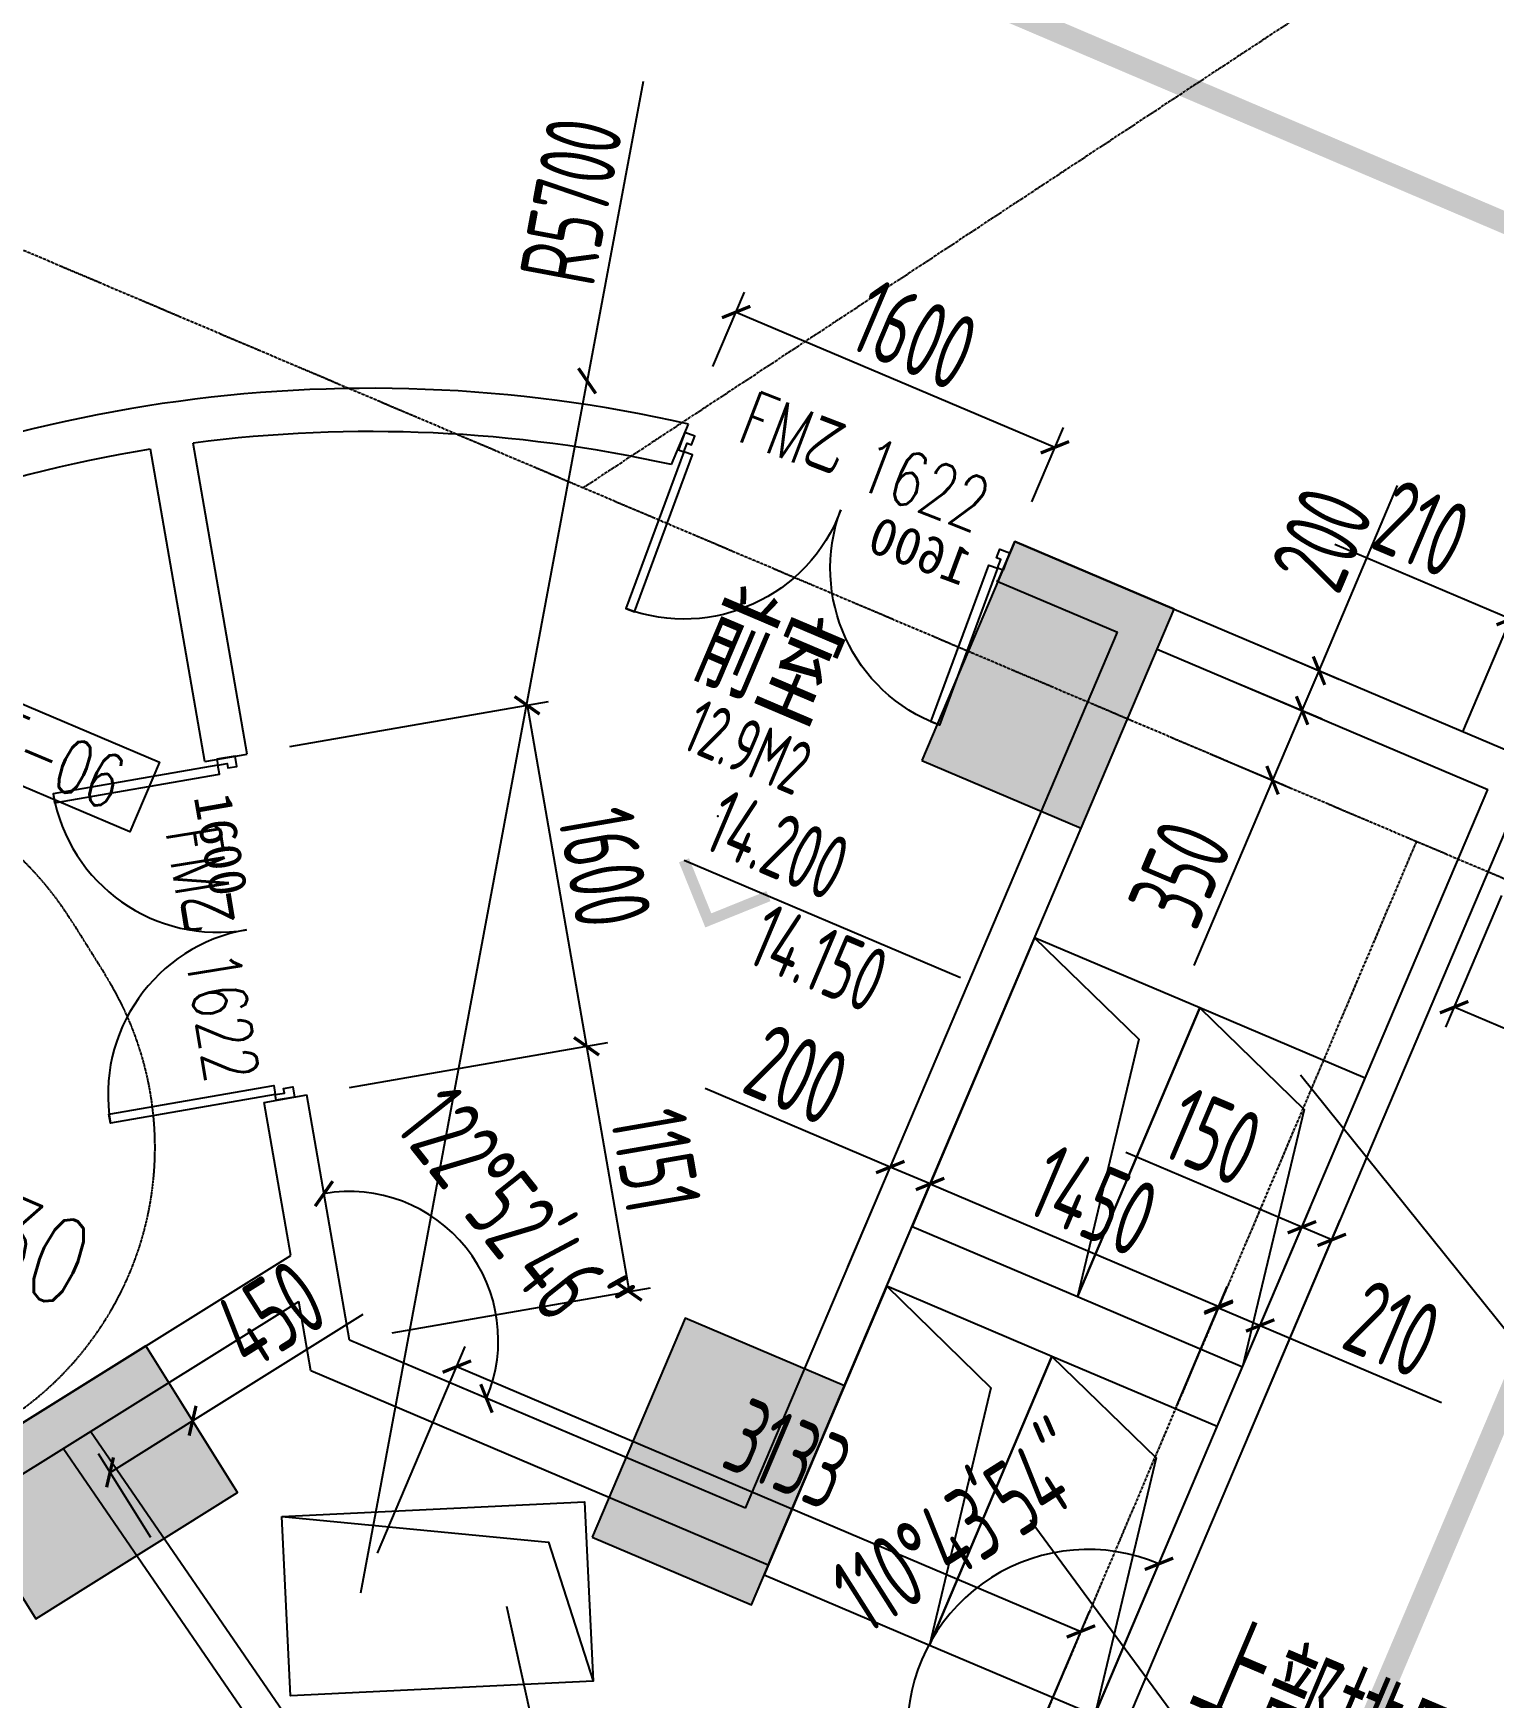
# Model space of a CAD drawing. Extents: x -3523 to 12007717, y -6694179 to 21431.
# Drawn here: x 11934805 to 11941555, y -6419687 to -6411992 of the extents above; entities that cross this region are included whole.
import ezdxf
from ezdxf.enums import TextEntityAlignment as Align
from ezdxf.xclip import XClip

# ---------------------------------------------------------------- set-up
doc = ezdxf.new("R2010")
doc.units = 0
doc.header["$LTSCALE"] = 10
doc.header["$MEASUREMENT"] = 0
doc.header["$XCLIPFRAME"] = 0
for name, pattern in [('A3-RG-axis-100$0$CENTER', [2, 1.25, -0.25, 0.25, -0.25]), ('A3-RV-4F$0$DASH', [0.35, 0.25, -0.1]), ('A3-SYMB-4F-100$0$$AUDIT_BAD_LTYPE2', [0]), ('DASHED2', [0.375, 0.25, -0.125])]:
    doc.linetypes.add(name, pattern=pattern)
for name, color, linetype in [('A-CLOD', 200, 'Continuous'), ('A3-RB-4F-100$0$A-DIMS-100', 1, 'Continuous'), ('A3-RG-axis-100$0$A-GRID', 1, 'A3-RG-axis-100$0$CENTER'), ('A3-RI-4F$0$A-DOOR', 32, 'Continuous'), ('A3-RI-4F$0$A-WALL', 7, 'Continuous'), ('A3-RM-4F$0$A-EQPM', 55, 'Continuous'), ('A3-RS-1F$0$A-HATH-GRAY', 8, 'Continuous'), ('A3-RS-1F$0$A-WALL', 7, 'Continuous'), ('A3-RV-4F$0$A-SYMB-STRS', 1, 'Continuous'), ('A3-SYMB-4F-100$0$$AUDIT_BAD_LAYER1', 7, 'Continuous'), ('A3-SYMB-4F-100$0$A-SYMB', 4, 'Continuous'), ('A3-SYMB-4F-100$0$A-SYMB-AREA', 4, 'Continuous'), ('A3-SYMB-4F-100$0$A-SYMB-DOOR', 3, 'Continuous'), ('A3-SYMB-4F-100$0$A-SYMB-DOOR1', 3, 'Continuous'), ('A3-SYMB-4F-100$0$A-SYMB-DOOR2', 3, 'Continuous'), ('A3-SYMB-4F-100$0$A-SYMB-DOOR3', 3, 'Continuous'), ('A3-SYMB-4F-100$0$A-SYMB-NAME', 4, 'Continuous'), ('A3-SYMB-4F-100$0$A-SYMB-NAME-E', 4, 'Continuous'), ('A3-SYMB-4F-100$0$A-SYMB-NUMB-T', 4, 'Continuous'), ('A3-SYMB-4F-100$0$A-SYMB-STRS', 1, 'Continuous')]:
    doc.layers.add(name, color=color, linetype=linetype)
doc.styles.add('A3-RB-4F-100$0$XD2008', font='xd-hzs.shx', dxfattribs={"width": 0.7, "bigfont": 'xd-hztxt.shx'})
doc.styles.add('A3-RI-4F$0$Standard', font='')
doc.styles.add('A3-SYMB-4F-100$0$ECADI', font='hzs.shx', dxfattribs={"width": 0.7, "bigfont": 'hztxt.shx'})
doc.styles.add('A3-SYMB-4F-100$0$ECADI-TXT', font='simplex.shx', dxfattribs={"bigfont": 'hztxt.shx'})
doc.styles.add('A3-SYMB-4F-100$0$XD2008', font='hzs.shx', dxfattribs={"width": 0.7, "bigfont": 'hztxt.shx'})
doc.styles.get('A3-RI-4F$0$Standard').set_extended_font_data('SimSun')
doc.dimstyles.new('A3-RB-4F-100$0$XD100', dxfattribs={"dimscale": 100, "dimtxt": 3.5, "dimasz": 1.5, "dimexe": 1, "dimexo": 2, "dimgap": 0.5, "dimtad": 1, "dimdec": 0, "dimdsep": 46, "dimtxsty": 'A3-RB-4F-100$0$XD2008', "dimcen": 2.5, "dimclrt": 4, "dimaunit": 1, "dimadec": 0, "dimazin": 0, "dimtfac": 1, "dimtdec": 0, "dimtix": 1, "dimtmove": 0, "dimatfit": 3, "dimfxl": 0, "dimtolj": 1, "dimtzin": 0, "dimarcsym": 0})
doc.dimstyles.new('A3-RB-4F-100$0$XD100$0', dxfattribs={"dimscale": 100, "dimtxt": 3.5, "dimasz": 1, "dimexe": 1, "dimexo": 2, "dimgap": 0.5, "dimtad": 1, "dimdec": 0, "dimdsep": 46, "dimtxsty": 'A3-RB-4F-100$0$XD2008', "dimblk1": 'A3-RB-4F-100$0$_ARCHTICK', "dimblk2": 'A3-RB-4F-100$0$_ARCHTICK', "dimsah": 1, "dimcen": 2.5, "dimclrt": 4, "dimaunit": 1, "dimadec": 0, "dimazin": 0, "dimtfac": 1, "dimtdec": 0, "dimtix": 1, "dimtmove": 0, "dimatfit": 3, "dimfxl": 0, "dimtolj": 1, "dimtzin": 0, "dimarcsym": 0})

# ---------------------------------------------------------------- blocks, each defined once
blk = doc.blocks.new('A3-RI-4F$0$J-双扇门-1600')
for points in [[(-800, 0), (-773.3, 0), (-773.3, 42.7), (-752, 42.7), (-752, 85.3), (-800, 85.3)], [(800, 0), (773.3, 0), (773.3, 42.7), (752, 42.7), (752, 85.3), (800, 85.3)], [(-773.3, 0), (-773.3, -773.3), (-730.7, -773.3), (-730.7, 0)], [(773.3, 0), (773.3, -773.3), (730.7, -773.3), (730.7, 0)]]:
    blk.add_lwpolyline(points, close=True)
for centre, start, end in [((-773.3, 0), 270, 360), ((773.3, 0), 180, 270)]:
    blk.add_arc(centre, 773.3, start, end)
at = {"layer": 'Defpoints', "style": 'A3-RI-4F$0$Standard'}
blk.add_text('1600', height=175, dxfattribs=at).set_placement((-647.2, -135.6))
blk = doc.blocks.new('A3-RI-4F')
at = {"layer": 'A3-RI-4F$0$A-WALL'}
for p, q in [((11937754.6, -6413986.1), (11937834.1, -6413799)), ((11935794.7, -6415324.3), (11935544.4, -6413886.6)), ((11935597.7, -6415358.6), (11935346.4, -6413915.4)), ((11939263.5, -6414526.3), (11939341.7, -6414342.1)), ((11939341.7, -6414342.2), (11940078.1, -6414654.8)), ((11939263.7, -6414526.3), (11939257.6, -6414523.8)), ((11939263.7, -6414526.3), (11939257.6, -6414523.8)), ((11939263.6, -6414526.3), (11939815.9, -6414760.8)), ((11938202.5, -6419073.6), (11940078.1, -6414654.8)), ((11940078.1, -6414654.8), (11941808.7, -6415389.4)), ((11938096.5, -6418811.3), (11939815.9, -6414760.8)), ((11940000, -6414838.9), (11941528, -6415487.6)), ((11935597.7, -6415358.6), (11935794.7, -6415324.3)), ((11939681.5, -6419837.7), (11941528, -6415487.6)), ((11939779.1, -6419991.7), (11941666.1, -6415546.2)), ((11935872.2, -6416934.9), (11936069.3, -6416900.6)), ((11935995.3, -6417641.9), (11935872.2, -6416934.9)), ((11936266.8, -6418034.6), (11936069.3, -6416900.6)), ((11925999.5, -6423887.9), (11935995.3, -6417641.9)), ((11926224.3, -6423983.3), (11936032.4, -6417854.5)), ((11936088.4, -6418176.2), (11936032.4, -6417854.5)), ((11938096.5, -6418811.3), (11936266.8, -6418034.6)), ((11938202.5, -6419073.6), (11936088.4, -6418176.2)), ((11936026.8, -6419848.5), (11935070.2, -6418455.8)), ((11935957.3, -6420012.2), (11934942.9, -6418535.3))]:
    blk.add_line(p, q, dxfattribs=at)
for radius, start, end in [(6600, 77.14798, 119.66148), (6400, 77.46863, 97.37611), (6400, 99.16738, 119.66148), (6600, 63.19856, 63.20234)]:
    blk.add_arc((11936366, -6420233.7), radius, start, end, dxfattribs=at)
at = {"layer": 'A3-RI-4F$0$A-DOOR', "xscale": -1, "rotation": 339.6266928493723}
blk.add_blockref('A3-RI-4F$0$J-双扇门-1600', (11938537.6, -6414196.2), dxfattribs=at)
at = {"layer": 'A3-RI-4F$0$A-DOOR', "rotation": 279.8794544687525}
blk.add_blockref('A3-RI-4F$0$J-双扇门-1600', (11935791.4, -6416136.9), dxfattribs=at)
blk = doc.blocks.new('A3-RG-axis-100')
at = {"layer": 'A3-RG-axis-100$0$A-GRID'}
for p, q in [((11907163.4, -6401280.8), (11992184.7, -6437370.3)), ((11937347.4, -6414093.2), (11955262.9, -6402285.8)), ((11941198, -6415727.7), (11923107, -6458347.2))]:
    blk.add_line(p, q, dxfattribs=at)
blk.add_arc((11778730.7, -6694178.7), 294300, 57.267208, 69.150423, dxfattribs=at)
blk = doc.blocks.new('A3-SYMB-4F-100$0$ECADI-TAG-NAME')
at = {"layer": 'A3-SYMB-4F-100$0$A-SYMB-NAME', "style": 'A3-SYMB-4F-100$0$ECADI-TXT', "width": 0.7}
blk.add_attdef('CHINESENAME', (1.855, 1.528), '', height=4, dxfattribs=at)
at = {"layer": 'A3-SYMB-4F-100$0$A-SYMB-NAME-E', "style": 'A3-SYMB-4F-100$0$ECADI-TXT', "width": 0.7}
blk.add_attdef('ENGLISHLOW', (2.183, 6.956), '', height=2.5, dxfattribs=at)
blk = doc.blocks.new('A3-SYMB-4F-100$0$ECADI-TAG-ROOM')
at = {"layer": 'A3-SYMB-4F-100$0$A-SYMB-AREA', "style": 'A3-SYMB-4F-100$0$ECADI', "width": 0.7}
blk.add_attdef('340M2', text='', height=2.5, dxfattribs=at).set_placement((7.167, -1.75), align=Align.MIDDLE_LEFT)
at = {"layer": 'A3-SYMB-4F-100$0$A-SYMB-NAME', "style": 'A3-SYMB-4F-100$0$ECADI', "width": 0.7}
blk.add_attdef('CHINESENAME', (-5.125, 0.088), '', height=4.5, dxfattribs=at)
at = {"layer": 'A3-SYMB-4F-100$0$A-SYMB-NAME-E', "style": 'A3-SYMB-4F-100$0$ECADI', "width": 0.7}
for tag, p in [('ENGLISHHIGH', (-5.125, 8.04)), ('ENGLISHLOW', (-5.125, 4.84))]:
    blk.add_attdef(tag, p, '', height=2.5, dxfattribs=at)
blk = doc.blocks.new('A3-SYMB-4F-100$0$ECADI-TAG-DOOR')
at = {"layer": 'A3-SYMB-4F-100$0$A-SYMB-DOOR', "style": 'A3-SYMB-4F-100$0$ECADI-TXT', "width": 0.7}
for tag, p in [('门窗主编号1', (-6.414, 7.257)), ('门窗主编号2', (2.085, 7.257))]:
    blk.add_attdef(tag, p, '', height=2.5, dxfattribs=at)
at = {"layer": 'A3-SYMB-4F-100$0$A-SYMB-DOOR', "style": 'A3-SYMB-4F-100$0$ECADI-TXT', "width": 0.7, "flags": 1}
for tag, p in [('洞口尺寸(宽X高)', (-6.416, 1.62)), ('备注', (-6.394, -1.213))]:
    blk.add_attdef(tag, p, '', height=2.5, dxfattribs=at)
at = {"layer": 'A3-SYMB-4F-100$0$A-SYMB-DOOR1', "style": 'A3-SYMB-4F-100$0$ECADI-TXT', "width": 0.7}
blk.add_attdef('门窗辅编号1', (-6.414, 4.413), '', height=2.5, dxfattribs=at)
at = {"layer": 'A3-SYMB-4F-100$0$A-SYMB-DOOR2', "style": 'A3-SYMB-4F-100$0$ECADI-TXT', "width": 0.7}
blk.add_attdef('门窗辅编号2', (-2.861, 4.413), '', height=2.5, dxfattribs=at)
at = {"layer": 'A3-SYMB-4F-100$0$A-SYMB-DOOR3', "style": 'A3-SYMB-4F-100$0$ECADI-TXT', "width": 0.7}
blk.add_attdef('门窗辅编号3', (2.323, 4.413), '', height=2.5, dxfattribs=at)
blk = doc.blocks.new('A3-SYMB-4F-100$0$ECADI-TAG-CODE')
at = {"layer": 'A3-SYMB-4F-100$0$A-SYMB-NUMB-T', "color": 1}
blk.add_lwpolyline([(0, 3.5), (15, 3.5), (15, 0), (0, 0)], close=True, dxfattribs=at)
at = {"layer": 'A3-SYMB-4F-100$0$A-SYMB-NUMB-T', "style": 'A3-SYMB-4F-100$0$ECADI-TXT', "width": 0.7}
blk.add_attdef('CODE', text='', height=2.5, dxfattribs=at).set_placement((7.5, 1.75), align=Align.MIDDLE_CENTER)
blk = doc.blocks.new('A3-SYMB-4F-100$0$ECADI-TAG-HGHT（国标）')
at = {"color": 1, "const_width": 0.5}
blk.add_lwpolyline([(-2.121, 2.121), (0, 0), (2.121, 2.121)], dxfattribs=at)
at = {"color": 1}
blk.add_point((-1.481, 4.6), dxfattribs=at)
at = {"layer": 'A3-SYMB-4F-100$0$$AUDIT_BAD_LAYER1', "color": 1, "linetype": 'A3-SYMB-4F-100$0$$AUDIT_BAD_LTYPE2'}
blk.add_line((-2.121, 2.121), (11.768, 2.121), dxfattribs=at)
at = {"style": 'A3-SYMB-4F-100$0$XD2008', "width": 0.7}
blk.add_attdef('FL', text='', height=3, dxfattribs=at).set_placement((-2.689, 2.967), align=Align.RIGHT)
for tag, p in [('F.F.L.', (2.284, 2.967)), ('T.O.S.', (2.284, -1.104))]:
    blk.add_attdef(tag, p, '', height=3, dxfattribs=at)
blk = doc.blocks.new('A3-SYMB-4F-100')
at = {"layer": 'A3-SYMB-4F-100$0$A-SYMB'}
for points in [[(11940663, -6416807.3), (11941755.8, -6418168.3), (11943976.7, -6419111)], [(11939412.6, -6418864.3), (11940063.6, -6419748), (11942904.5, -6420953.9)], [(11936992.9, -6419263.6), (11937529.5, -6421703.6), (11939304.1, -6422456.9)]]:
    blk.add_lwpolyline(points, dxfattribs=at)
ref = blk.add_blockref('A3-SYMB-4F-100$0$ECADI-TAG-ROOM', (11938292.8, -6415180.4), dxfattribs=dict(at, xscale=99.99999999989046, yscale=100.0000000001164, rotation=337))
ref.add_attrib('CHINESENAME', '前室', (11937824.5, -6414972.1), dxfattribs={"height": 450, "rotation": 337, "style": 'A3-SYMB-4F-100$0$ECADI', "width": 0.7})
ref.add_attrib('340M2', '12.9M2', dxfattribs={"height": 250, "rotation": 337, "style": 'A3-SYMB-4F-100$0$ECADI', "width": 0.7}).set_placement((11937841.6, -6415179), align=Align.MIDDLE_LEFT)
at = {"layer": 'A3-SYMB-4F-100$0$A-SYMB', "xscale": 100.0000000100172, "yscale": 100.0000000002328, "zscale": 100, "rotation": 337}
blk.add_blockref('A3-SYMB-4F-100$0$ECADI-TAG-CODE', (11933871.3, -6415097.9), dxfattribs=at).add_auto_attribs({'CODE': 'A3-ST-06'})
at = {"layer": 'A3-SYMB-4F-100$0$A-SYMB'}
ref = blk.add_blockref('A3-SYMB-4F-100$0$ECADI-TAG-HGHT（国标）', (11937925.3, -6416093.5), dxfattribs=dict(at, xscale=100, yscale=100, rotation=337))
ref.add_attrib('F.F.L.', '14.200', (11937890.5, -6415756.4), dxfattribs={"layer": '0', "height": 300, "rotation": 337, "style": 'A3-SYMB-4F-100$0$XD2008', "width": 0.7})
ref.add_attrib('T.O.S.', '14.150', (11938092.3, -6416284.4), dxfattribs={"layer": '0', "height": 300, "rotation": 337, "style": 'A3-SYMB-4F-100$0$XD2008', "width": 0.7})
ref = blk.add_blockref('A3-SYMB-4F-100$0$ECADI-TAG-ROOM', (11940594.3, -6419938.5), dxfattribs=dict(at, xscale=99.99999999989046, yscale=100.0000000001164, rotation=337))
ref.add_attrib('CHINESENAME', '上部排风井道开洞投影', (11940125.9, -6419730.2), dxfattribs={"height": 450, "rotation": 337, "style": 'A3-SYMB-4F-100$0$ECADI', "width": 0.7})
at = {"layer": 'A3-SYMB-4F-100$0$A-SYMB-DOOR'}
ref = blk.add_blockref('A3-SYMB-4F-100$0$ECADI-TAG-DOOR', (11938462.1, -6414811.8, -333.3), dxfattribs=dict(at, xscale=99.99999999997299, yscale=100, zscale=100, rotation=339.0583560021229))
ref.add_attrib('门窗主编号1', 'FM乙', dxfattribs={"height": 250, "rotation": 339.05836, "style": 'A3-SYMB-4F-100$0$ECADI-TXT', "width": 0.7}).set_placement((11938507.6, -6414049.3, -333.3), align=Align.RIGHT)
ref.add_attrib('门窗主编号2', '1622', (11938598.5, -6414088.6), dxfattribs={"height": 250, "rotation": 339.05836, "style": 'A3-SYMB-4F-100$0$ECADI-TXT', "width": 0.7})
ref = blk.add_blockref('A3-SYMB-4F-100$0$ECADI-TAG-DOOR', (11938462.1, -6414811.8, -333.3), dxfattribs=dict(at, xscale=99.99999999997299, yscale=100, zscale=100, rotation=339.0583560021229))
ref.add_attrib('门窗主编号1', 'FM乙', dxfattribs={"height": 250, "rotation": 339.05836, "style": 'A3-SYMB-4F-100$0$ECADI-TXT', "width": 0.7}).set_placement((11938507.6, -6414049.3, -333.3), align=Align.RIGHT)
ref.add_attrib('门窗主编号2', '1622', (11938598.5, -6414088.6), dxfattribs={"height": 250, "rotation": 339.05836, "style": 'A3-SYMB-4F-100$0$ECADI-TXT', "width": 0.7})
ref = blk.add_blockref('A3-SYMB-4F-100$0$ECADI-TAG-DOOR', (11934814.2, -6416509.1, -333.3), dxfattribs=dict(at, xscale=99.999999999973, yscale=100.0000000000001, zscale=100, rotation=279.3354137470328))
ref.add_attrib('门窗主编号1', 'FM乙', dxfattribs={"height": 250, "rotation": 279.33541, "style": 'A3-SYMB-4F-100$0$ECADI-TXT', "width": 0.7}).set_placement((11935495.7, -6416164, -333.3), align=Align.RIGHT)
ref.add_attrib('门窗主编号2', '1622', (11935507.6, -6416262.3), dxfattribs={"height": 250, "rotation": 279.33541, "style": 'A3-SYMB-4F-100$0$ECADI-TXT', "width": 0.7})
ref = blk.add_blockref('A3-SYMB-4F-100$0$ECADI-TAG-DOOR', (11934814.2, -6416509.1, -333.3), dxfattribs=dict(at, xscale=99.999999999973, yscale=100.0000000000001, zscale=100, rotation=279.3354137470328))
ref.add_attrib('门窗主编号1', 'FM乙', dxfattribs={"height": 250, "rotation": 279.33541, "style": 'A3-SYMB-4F-100$0$ECADI-TXT', "width": 0.7}).set_placement((11935495.7, -6416164, -333.3), align=Align.RIGHT)
ref.add_attrib('门窗主编号2', '1622', (11935507.6, -6416262.3), dxfattribs={"height": 250, "rotation": 279.33541, "style": 'A3-SYMB-4F-100$0$ECADI-TXT', "width": 0.7})
at = {"layer": 'A3-SYMB-4F-100$0$A-SYMB-STRS'}
ref = blk.add_blockref('A3-SYMB-4F-100$0$ECADI-TAG-NAME', (11934024.5, -6417667.5), dxfattribs=dict(at, xscale=100, yscale=100, rotation=337))
ref.add_attrib('CHINESENAME', '上30', (11934255, -6417599.4), dxfattribs={"height": 400, "rotation": 337, "style": 'A3-SYMB-4F-100$0$ECADI-TXT', "width": 0.7})
blk = doc.blocks.new('A3-RM-4F')
at = {"layer": 'A3-RM-4F$0$A-EQPM'}
for points in [[(11940197.5, -6416498), (11939433.4, -6416173.7), (11938866.9, -6417508.4), (11939630.9, -6417832.7)], [(11940961.5, -6416822.3), (11940197.5, -6416498), (11939630.9, -6417832.7), (11940394.9, -6418157)], [(11939513.7, -6418108.9), (11938749.7, -6417784.6), (11938183.1, -6419119.3), (11938947.1, -6419443.6)], [(11940277.7, -6418433.2), (11939513.7, -6418108.9), (11938947.1, -6419443.6), (11939711.1, -6419767.9)], [(11935954, -6418849.2), (11937352.3, -6418781.1), (11937392.8, -6419609.9), (11935994.5, -6419678.3)]]:
    blk.add_lwpolyline(points, close=True, dxfattribs=at)
for points in [[(11939433.4, -6416173.7), (11939915.2, -6416642.8), (11939630.9, -6417832.7)], [(11940197.5, -6416498), (11940679.2, -6416967.1), (11940394.9, -6418157)], [(11938749.7, -6417784.6), (11939231.4, -6418253.7), (11938947.1, -6419443.6)], [(11939513.7, -6418108.9), (11939995.4, -6418578), (11939711.1, -6419767.9)], [(11935954, -6418849.2), (11937186.1, -6418968), (11937392.8, -6419609.9)]]:
    blk.add_lwpolyline(points, dxfattribs=at)
blk = doc.blocks.new('A3-RB-4F-100$0$_ARCHTICK')
at = {"color": 0, "linetype": 'ByBlock', "const_width": 0.15}
blk.add_lwpolyline([(-0.5, -0.5), (0.5, 0.5)], dxfattribs=at)
blk = doc.blocks.new('*D2903')
at = {"layer": 'A3-RB-4F-100$0$A-DIMS-100', "color": 0, "lineweight": -2}
for p, q in [((11938766.2, -6417233.7), (11937910.1, -6416870.3)), ((11938570.3, -6417695.3), (11938805.3, -6417141.7)), ((11938754.4, -6417773.4), (11938989.4, -6417219.8)), ((11938950.3, -6417311.9), (11938766.2, -6417233.7))]:
    blk.add_line(p, q, dxfattribs=at)
at = {"layer": 'Defpoints', "color": 0}
for p in [(11938950.3, -6417311.9), (11938492.1, -6417879.4), (11938676.2, -6417957.5)]:
    blk.add_point(p, dxfattribs=at)
at = {"layer": 'A3-RB-4F-100$0$A-DIMS-100', "color": 0, "lineweight": -2, "xscale": 100, "yscale": 100, "zscale": 100}
for p, rotation in [((11938766.2, -6417233.7), 157.0000000001583), ((11938950.3, -6417311.9), 337.0000000001583)]:
    blk.add_blockref('A3-RB-4F-100$0$_ARCHTICK', p, dxfattribs=dict(at, rotation=rotation))
at = {"layer": 'A3-RB-4F-100$0$A-DIMS-100', "color": 4, "insert": (11938334, -6416805.8), "char_height": 350, "attachment_point": 5, "rotation": 337, "style": 'A3-RB-4F-100$0$XD2008'}
blk.add_mtext('\\A1;200', dxfattribs=at)
blk = doc.blocks.new('*D2912')
at = {"layer": 'A3-RB-4F-100$0$A-DIMS-100', "color": 0, "lineweight": -2}
for p, q in [((11935541.7, -6418406.5), (11936330.4, -6417913.7)), ((11935730.3, -6418708.2), (11935488.7, -6418321.7)), ((11935160.1, -6418645), (11935541.7, -6418406.5)), ((11935348.7, -6418946.7), (11935107.1, -6418560.2))]:
    blk.add_line(p, q, dxfattribs=at)
at = {"layer": 'Defpoints', "color": 0}
for p in [(11935541.7, -6418406.5), (11935836.3, -6418877.8), (11935454.7, -6419116.3)]:
    blk.add_point(p, dxfattribs=at)
at = {"layer": 'A3-RB-4F-100$0$A-DIMS-100', "color": 0, "lineweight": -2, "xscale": 100, "yscale": 100, "zscale": 100}
for p, rotation in [((11935541.7, -6418406.5), 32.00502779392723), ((11935160.1, -6418645), 212.0050277939272)]:
    blk.add_blockref('A3-RB-4F-100$0$_ARCHTICK', p, dxfattribs=dict(at, rotation=rotation))
at = {"layer": 'A3-RB-4F-100$0$A-DIMS-100', "color": 4, "insert": (11935901.6, -6417916.3), "char_height": 350, "attachment_point": 5, "rotation": 32.00503, "style": 'A3-RB-4F-100$0$XD2008'}
blk.add_mtext('\\A1;450', dxfattribs=at)
blk = doc.blocks.new('*D2913')
at = {"layer": 'A3-RB-4F-100$0$A-DIMS-100', "color": 0, "lineweight": -2}
for p, q in [((11940381.9, -6415001.1), (11940761.8, -6415162.3)), ((11940669.7, -6415123.2), (11940533, -6415445.4)), ((11940245.2, -6415323.2), (11940625, -6415484.5)), ((11940533, -6415445.4), (11940169.6, -6416301.5))]:
    blk.add_line(p, q, dxfattribs=at)
at = {"layer": 'Defpoints', "color": 0}
for p in [(11940197.8, -6414922.9), (11940669.7, -6415123.2), (11940061.1, -6415245.1)]:
    blk.add_point(p, dxfattribs=at)
at = {"layer": 'A3-RB-4F-100$0$A-DIMS-100', "color": 0, "lineweight": -2, "xscale": 100, "yscale": 100, "zscale": 100}
for p, rotation in [((11940669.7, -6415123.2), 66.99999999962213), ((11940533, -6415445.4), 246.9999999996221)]:
    blk.add_blockref('A3-RB-4F-100$0$_ARCHTICK', p, dxfattribs=dict(at, rotation=rotation))
at = {"layer": 'A3-RB-4F-100$0$A-DIMS-100', "color": 4, "insert": (11940105.1, -6415877.6), "char_height": 350, "attachment_point": 5, "rotation": 67, "style": 'A3-RB-4F-100$0$XD2008'}
blk.add_mtext('\\A1;350', dxfattribs=at)
blk = doc.blocks.new('*D2914')
at = {"layer": 'A3-RB-4F-100$0$A-DIMS-100', "color": 0, "lineweight": -2}
for p, q in [((11940747.9, -6414939.1), (11941111.2, -6414083)), ((11940460.1, -6414817), (11940839.9, -6414978.2)), ((11940669.7, -6415123.2), (11940747.9, -6414939.1)), ((11940381.9, -6415001.1), (11940761.8, -6415162.3))]:
    blk.add_line(p, q, dxfattribs=at)
at = {"layer": 'Defpoints', "color": 0}
for p in [(11940276, -6414738.8), (11940197.8, -6414922.9), (11940747.9, -6414939.1)]:
    blk.add_point(p, dxfattribs=at)
at = {"layer": 'A3-RB-4F-100$0$A-DIMS-100', "color": 0, "lineweight": -2, "xscale": 100, "yscale": 100, "zscale": 100}
for p, rotation in [((11940747.9, -6414939.1), 67.00000000002396), ((11940669.7, -6415123.2), 247.000000000024)]:
    blk.add_blockref('A3-RB-4F-100$0$_ARCHTICK', p, dxfattribs=dict(at, rotation=rotation))
at = {"layer": 'A3-RB-4F-100$0$A-DIMS-100', "color": 4, "insert": (11940761.5, -6414331.1), "char_height": 350, "attachment_point": 5, "rotation": 67, "style": 'A3-RB-4F-100$0$XD2008'}
blk.add_mtext('\\A1;200', dxfattribs=at)
blk = doc.blocks.new('*D2923')
at = {"layer": 'A3-RB-4F-100$0$A-DIMS-100', "color": 0, "lineweight": -2}
for p in [(11937623.5, -6412215), (11936318.9, -6419202.6)]:
    blk.add_line(p, (11937365, -6413599.4), dxfattribs=at)
at = {"layer": 'Defpoints', "color": 0}
for p in [(11937365, -6413599.4), (11936318.9, -6419202.6)]:
    blk.add_point(p, dxfattribs=at)
at = {"layer": 'A3-RB-4F-100$0$A-DIMS-100', "color": 0, "lineweight": -2, "xscale": 100, "yscale": 100, "zscale": 100, "rotation": 259.4245389215454}
blk.add_blockref('A3-RB-4F-100$0$_ARCHTICK', (11937365, -6413599.4), dxfattribs=at)
at = {"layer": 'A3-RB-4F-100$0$A-DIMS-100', "color": 4, "insert": (11937291.4, -6412767.6), "char_height": 350, "attachment_point": 5, "rotation": 79.42454, "style": 'A3-RB-4F-100$0$XD2008'}
blk.add_mtext('\\A1;R5700', dxfattribs=at)
blk = doc.blocks.new('*D2924')
at = {"layer": 'A3-RB-4F-100$0$A-DIMS-100', "color": 0, "lineweight": -2}
for p, q in [((11936397, -6419018.5), (11936802.2, -6418064)), ((11936763.1, -6418156.1), (11939647.5, -6419380.4)), ((11939281.4, -6420242.9), (11939686.6, -6419288.4))]:
    blk.add_line(p, q, dxfattribs=at)
at = {"layer": 'Defpoints', "color": 0}
for p in [(11936318.9, -6419202.6), (11939647.5, -6419380.4), (11939203.2, -6420427)]:
    blk.add_point(p, dxfattribs=at)
at = {"layer": 'A3-RB-4F-100$0$A-DIMS-100', "color": 0, "lineweight": -2, "xscale": 100, "yscale": 100, "zscale": 100}
for p, rotation in [((11936763.1, -6418156.1), 156.9999981291874), ((11939647.5, -6419380.4), 336.9999981291875)]:
    blk.add_blockref('A3-RB-4F-100$0$_ARCHTICK', p, dxfattribs=dict(at, rotation=rotation))
at = {"layer": 'A3-RB-4F-100$0$A-DIMS-100', "color": 4, "insert": (11938293.2, -6418561.1), "char_height": 350, "attachment_point": 5, "rotation": 337, "style": 'A3-RB-4F-100$0$XD2008'}
blk.add_mtext('\\A1;3133', dxfattribs=at)
blk = doc.blocks.new('*D2926')
at = {"layer": 'A3-RB-4F-100$0$A-DIMS-100', "color": 0, "lineweight": -2}
for p, q in [((11937946.9, -6413533.3), (11938093.1, -6413188.9)), ((11938054, -6413280.9), (11939527.2, -6413906.3)), ((11939420.1, -6414158.7), (11939566.3, -6413814.3))]:
    blk.add_line(p, q, dxfattribs=at)
at = {"layer": 'Defpoints', "color": 0}
for p in [(11937868.8, -6413717.4), (11939527.2, -6413906.3), (11939342, -6414342.8)]:
    blk.add_point(p, dxfattribs=at)
at = {"layer": 'A3-RB-4F-100$0$A-DIMS-100', "color": 0, "lineweight": -2, "xscale": 100, "yscale": 100, "zscale": 100}
for p, rotation in [((11938054, -6413280.9), 156.9989156766192), ((11939527.2, -6413906.3), 336.9989156766192)]:
    blk.add_blockref('A3-RB-4F-100$0$_ARCHTICK', p, dxfattribs=dict(at, rotation=rotation))
at = {"layer": 'A3-RB-4F-100$0$A-DIMS-100', "color": 4, "insert": (11938878.5, -6413386.5), "char_height": 350, "attachment_point": 5, "rotation": 336.99892, "style": 'A3-RB-4F-100$0$XD2008'}
blk.add_mtext('\\A1;1600', dxfattribs=at)
blk = doc.blocks.new('*D2927')
at = {"layer": 'A3-RB-4F-100$0$A-DIMS-100', "color": 0, "lineweight": -2}
blk.add_arc((11936266.8, -6418034.6), 687.9, 336.99995, 99.87945, dxfattribs=at)
at = {"layer": 'Defpoints', "color": 0}
for p in [(11936069.3, -6416900.6), (11936921.2, -6417822.5), (11936266.8, -6418034.6), (11936266.8, -6418034.6), (11938096.5, -6418811.3)]:
    blk.add_point(p, dxfattribs=at)
at = {"layer": 'A3-RB-4F-100$0$A-DIMS-100', "color": 0, "lineweight": -2, "xscale": 100, "yscale": 100, "zscale": 100}
for p, rotation in [((11936148.7, -6417356.9), 189.8794544671354), ((11936900, -6418303.4), 246.9999494623069)]:
    blk.add_blockref('A3-RB-4F-100$0$_ARCHTICK', p, dxfattribs=dict(at, rotation=rotation))
at = {"layer": 'A3-RB-4F-100$0$A-DIMS-100', "color": 4, "insert": (11937007.9, -6417446.3), "char_height": 350, "attachment_point": 5, "rotation": 308.4397, "style": 'A3-RB-4F-100$0$XD2008'}
blk.add_mtext('\\A1;122°52\'46"', dxfattribs=at)
blk = doc.blocks.new('*D2928')
at = {"layer": 'A3-RB-4F-100$0$A-DIMS-100', "color": 0, "lineweight": -2}
for p, q in [((11936266.3, -6416866.2), (11937460.7, -6416658.2)), ((11937362.2, -6416675.4), (11937559.7, -6417809.5)), ((11936463.8, -6418000.3), (11937658.2, -6417792.3))]:
    blk.add_line(p, q, dxfattribs=at)
at = {"layer": 'Defpoints', "color": 0}
for p in [(11936069.3, -6416900.6), (11937559.7, -6417809.5), (11936266.8, -6418034.6)]:
    blk.add_point(p, dxfattribs=at)
at = {"layer": 'A3-RB-4F-100$0$A-DIMS-100', "color": 0, "lineweight": -2, "xscale": 100, "yscale": 100, "zscale": 100}
for p, rotation in [((11937362.2, -6416675.4), 99.87945446708147), ((11937559.7, -6417809.5), 279.8794544670814)]:
    blk.add_blockref('A3-RB-4F-100$0$_ARCHTICK', p, dxfattribs=dict(at, rotation=rotation))
at = {"layer": 'A3-RB-4F-100$0$A-DIMS-100', "color": 4, "insert": (11937682.6, -6417203.8), "char_height": 350, "attachment_point": 5, "rotation": 279.87945, "style": 'A3-RB-4F-100$0$XD2008'}
blk.add_mtext('\\A1;1151', dxfattribs=at)
blk = doc.blocks.new('*D2929')
at = {"layer": 'A3-RB-4F-100$0$A-DIMS-100', "color": 0, "lineweight": -2}
for p, q in [((11935991.8, -6415290), (11937186.2, -6415081.9)), ((11937087.7, -6415099.1), (11937362.2, -6416675.4)), ((11936266.3, -6416866.2), (11937460.7, -6416658.2))]:
    blk.add_line(p, q, dxfattribs=at)
at = {"layer": 'Defpoints', "color": 0}
for p in [(11935794.7, -6415324.3), (11937362.2, -6416675.4), (11936069.3, -6416900.6)]:
    blk.add_point(p, dxfattribs=at)
at = {"layer": 'A3-RB-4F-100$0$A-DIMS-100', "color": 0, "lineweight": -2, "xscale": 100, "yscale": 100, "zscale": 100}
for p, rotation in [((11937087.7, -6415099.1), 99.87945446710525), ((11937362.2, -6416675.4), 279.8794544671052)]:
    blk.add_blockref('A3-RB-4F-100$0$_ARCHTICK', p, dxfattribs=dict(at, rotation=rotation))
at = {"layer": 'A3-RB-4F-100$0$A-DIMS-100', "color": 4, "insert": (11937446.6, -6415848.6), "char_height": 350, "attachment_point": 5, "rotation": 279.87945, "style": 'A3-RB-4F-100$0$XD2008'}
blk.add_mtext('\\A1;1600', dxfattribs=at)
blk = doc.blocks.new('*D2930')
at = {"layer": 'A3-RB-4F-100$0$A-DIMS-100', "color": 0, "lineweight": -2}
for p, q in [((11938754.4, -6417773.4), (11938989.4, -6417219.8)), ((11938950.3, -6417311.9), (11940285, -6417878.4)), ((11940089.1, -6418340), (11940324.1, -6417786.4))]:
    blk.add_line(p, q, dxfattribs=at)
at = {"layer": 'Defpoints', "color": 0}
for p in [(11940285, -6417878.4), (11938676.2, -6417957.5), (11940011, -6418524.1)]:
    blk.add_point(p, dxfattribs=at)
at = {"layer": 'A3-RB-4F-100$0$A-DIMS-100', "color": 0, "lineweight": -2, "xscale": 100, "yscale": 100, "zscale": 100}
for p, rotation in [((11938950.3, -6417311.9), 157.0000003382357), ((11940285, -6417878.4), 337.0000003382357)]:
    blk.add_blockref('A3-RB-4F-100$0$_ARCHTICK', p, dxfattribs=dict(at, rotation=rotation))
at = {"layer": 'A3-RB-4F-100$0$A-DIMS-100', "color": 4, "insert": (11939705.6, -6417388), "char_height": 350, "attachment_point": 5, "rotation": 337, "style": 'A3-RB-4F-100$0$XD2008'}
blk.add_mtext('\\A1;1450', dxfattribs=at)
blk = doc.blocks.new('*D2931')
at = {"layer": 'A3-RB-4F-100$0$A-DIMS-100', "color": 0, "lineweight": -2}
for p, q in [((11940668.8, -6417511.8), (11939855.7, -6417166.6)), ((11940282.4, -6418422.1), (11940707.9, -6417419.7)), ((11940420.5, -6418480.7), (11940846, -6417478.3)), ((11940806.9, -6417570.4), (11940668.8, -6417511.8))]:
    blk.add_line(p, q, dxfattribs=at)
at = {"layer": 'Defpoints', "color": 0}
for p in [(11940806.9, -6417570.4), (11940204.3, -6418606.2), (11940342.3, -6418664.8)]:
    blk.add_point(p, dxfattribs=at)
at = {"layer": 'A3-RB-4F-100$0$A-DIMS-100', "color": 0, "lineweight": -2, "xscale": 100, "yscale": 100, "zscale": 100}
for p, rotation in [((11940668.8, -6417511.8), 156.9999981291463), ((11940806.9, -6417570.4), 336.9999981291463)]:
    blk.add_blockref('A3-RB-4F-100$0$_ARCHTICK', p, dxfattribs=dict(at, rotation=rotation))
at = {"layer": 'A3-RB-4F-100$0$A-DIMS-100', "color": 4, "insert": (11940258.1, -6417093), "char_height": 350, "attachment_point": 5, "rotation": 337, "style": 'A3-RB-4F-100$0$XD2008'}
blk.add_mtext('\\A1;150', dxfattribs=at)
blk = doc.blocks.new('*D2932')
at = {"layer": 'A3-RB-4F-100$0$A-DIMS-100', "color": 0, "lineweight": -2}
for p, q in [((11940089.1, -6418340), (11940321.8, -6417791.8)), ((11940282.4, -6418422.1), (11940515.1, -6417873.9)), ((11940282.7, -6417883.9), (11940476, -6417965.9)), ((11940476, -6417965.9), (11941313.9, -6418321.6))]:
    blk.add_line(p, q, dxfattribs=at)
at = {"layer": 'Defpoints', "color": 0}
for p in [(11940476, -6417965.9), (11940011, -6418524.1), (11940204.3, -6418606.2)]:
    blk.add_point(p, dxfattribs=at)
at = {"layer": 'A3-RB-4F-100$0$A-DIMS-100', "color": 0, "lineweight": -2, "xscale": 100, "yscale": 100, "zscale": 100}
for p, rotation in [((11940282.7, -6417883.9), 156.999998097577), ((11940476, -6417965.9), 336.999998097577)]:
    blk.add_blockref('A3-RB-4F-100$0$_ARCHTICK', p, dxfattribs=dict(at, rotation=rotation))
at = {"layer": 'A3-RB-4F-100$0$A-DIMS-100', "color": 4, "insert": (11941087.3, -6417981), "char_height": 350, "attachment_point": 5, "rotation": 337, "style": 'A3-RB-4F-100$0$XD2008'}
blk.add_mtext('\\A1;210', dxfattribs=at)
blk = doc.blocks.new('*D2937')
at = {"layer": 'A3-RB-4F-100$0$A-DIMS-100', "color": 0, "lineweight": -2}
blk.add_arc((11939681.5, -6419837.7), 836.3, 67, 177.7317, dxfattribs=at)
at = {"layer": 'Defpoints', "color": 0}
for p in [(11941528, -6415487.6), (11939480.4, -6419026), (11935849.2, -6419685.9), (11939681.5, -6419837.7), (11939681.5, -6419837.7)]:
    blk.add_point(p, dxfattribs=at)
at = {"layer": 'A3-RB-4F-100$0$A-DIMS-100', "color": 0, "lineweight": -2, "xscale": 100, "yscale": 100, "zscale": 100}
for p, rotation in [((11940008.3, -6419067.9), 336.9999999998996), ((11938845.9, -6419804.6), 267.7316977825798)]:
    blk.add_blockref('A3-RB-4F-100$0$_ARCHTICK', p, dxfattribs=dict(at, rotation=rotation))
at = {"layer": 'A3-RB-4F-100$0$A-DIMS-100', "color": 4, "insert": (11939095.5, -6418913.2), "char_height": 350, "attachment_point": 5, "rotation": 32.36585, "style": 'A3-RB-4F-100$0$XD2008'}
blk.add_mtext('\\A1;110°43\'54"', dxfattribs=at)
blk = doc.blocks.new('*D3153')
at = {"layer": 'A3-RB-4F-100$0$A-DIMS-100', "color": 0, "lineweight": -2}
for p, q in [((11941591.2, -6415978.7), (11941333.1, -6416586.6)), ((11942419.6, -6416330.3), (11942161.5, -6416938.3)), ((11942200.6, -6416846.3), (11941372.2, -6416494.6))]:
    blk.add_line(p, q, dxfattribs=at)
at = {"layer": 'Defpoints', "color": 0}
for p in [(11941669.3, -6415794.6), (11942497.8, -6416146.2), (11941372.2, -6416494.6)]:
    blk.add_point(p, dxfattribs=at)
at = {"layer": 'A3-RB-4F-100$0$A-DIMS-100', "color": 0, "lineweight": -2, "xscale": 100, "yscale": 100, "zscale": 100}
for p, rotation in [((11941372.2, -6416494.6), 157.0000045337838), ((11942200.6, -6416846.3), 337.0000045337839)]:
    blk.add_blockref('A3-RB-4F-100$0$_ARCHTICK', p, dxfattribs=dict(at, rotation=rotation))
at = {"layer": 'A3-RB-4F-100$0$A-DIMS-100', "color": 4, "insert": (11941874.3, -6416463.3), "char_height": 350, "attachment_point": 5, "rotation": 337, "style": 'A3-RB-4F-100$0$XD2008'}
blk.add_mtext('\\A1;900', dxfattribs=at)
blk = doc.blocks.new('*D3164')
at = {"layer": 'A3-RB-4F-100$0$A-DIMS-100', "color": 0, "lineweight": -2}
for p, q in [((11941606.2, -6415303.5), (11941866.4, -6414690.5)), ((11941827.3, -6414782.6), (11941735.2, -6414743.5)), ((11941744.3, -6415362.1), (11942004.4, -6414749.1)), ((11941827.3, -6414782.6), (11941965.4, -6414841.2)), ((11941965.4, -6414841.2), (11942057.4, -6414880.3))]:
    blk.add_line(p, q, dxfattribs=at)
at = {"layer": 'Defpoints', "color": 0}
for p in [(11941965.4, -6414841.2), (11941528, -6415487.6), (11941666.1, -6415546.2)]:
    blk.add_point(p, dxfattribs=at)
at = {"layer": 'A3-RB-4F-100$0$A-DIMS-100', "color": 0, "lineweight": -2, "xscale": 100, "yscale": 100, "zscale": 100}
for p, rotation in [((11941827.3, -6414782.6), 336.9999999974585), ((11941965.4, -6414841.2), 156.9999999974584)]:
    blk.add_blockref('A3-RB-4F-100$0$_ARCHTICK', p, dxfattribs=dict(at, rotation=rotation))
at = {"layer": 'A3-RB-4F-100$0$A-DIMS-100', "color": 4, "insert": (11941984.2, -6414604.8), "char_height": 350, "attachment_point": 5, "rotation": 337, "style": 'A3-RB-4F-100$0$XD2008'}
blk.add_mtext('\\A1;150', dxfattribs=at)
blk = doc.blocks.new('*D3165')
at = {"layer": 'A3-RB-4F-100$0$A-DIMS-100', "color": 0, "lineweight": -2}
for p, q in [((11941634, -6414700.5), (11940820.9, -6414355.4)), ((11941412.9, -6415221.4), (11941673, -6414608.5)), ((11941606.2, -6415303.5), (11941866.4, -6414690.5)), ((11941827.3, -6414782.6), (11941634, -6414700.5))]:
    blk.add_line(p, q, dxfattribs=at)
at = {"layer": 'Defpoints', "color": 0}
for p in [(11941827.3, -6414782.6), (11941334.7, -6415405.5), (11941528, -6415487.6)]:
    blk.add_point(p, dxfattribs=at)
at = {"layer": 'A3-RB-4F-100$0$A-DIMS-100', "color": 0, "lineweight": -2, "xscale": 100, "yscale": 100, "zscale": 100}
for p, rotation in [((11941634, -6414700.5), 156.9999999975924), ((11941827.3, -6414782.6), 336.9999999975924)]:
    blk.add_blockref('A3-RB-4F-100$0$_ARCHTICK', p, dxfattribs=dict(at, rotation=rotation))
at = {"layer": 'A3-RB-4F-100$0$A-DIMS-100', "color": 4, "insert": (11941223.3, -6414281.8), "char_height": 350, "attachment_point": 5, "rotation": 337, "style": 'A3-RB-4F-100$0$XD2008'}
blk.add_mtext('\\A1;210', dxfattribs=at)
blk = doc.blocks.new('A3-RV-4F')
at = {"layer": 'A3-RV-4F$0$A-SYMB-STRS', "linetype": 'A3-RV-4F$0$DASH'}
blk.add_lwpolyline([(11932914.2, -6415616.9, -0.415244), (11934983.9, -6416098.6), (11935137.3, -6416344, -0.415244), (11934662.9, -6418415.4)], format="xyb", dxfattribs=at)
blk = doc.blocks.new('A3-RS-1F')
at = {"layer": 'A3-RS-1F$0$A-HATH-GRAY'}
for points in [[(11938911.9, -6415354.8), (11939648.3, -6415667.4), (11940078.1, -6414654.8), (11939341.7, -6414342.2)], [(11937388, -6418944.8), (11938124.4, -6419257.3), (11938554.2, -6418244.8), (11937817.9, -6417932.2)], [(11934392.6, -6418643.3), (11934816.5, -6419321.7), (11935749.4, -6418738.8), (11935325.5, -6418060.4)]]:
    blk.add_hatch(color=256, dxfattribs=at).paths.add_polyline_path(points)
at = {"layer": 'A3-RS-1F$0$A-WALL'}
for points in [[(11938911.9, -6415354.8), (11939648.3, -6415667.4), (11940078.1, -6414654.8), (11939341.7, -6414342.2)], [(11937388, -6418944.8), (11938124.4, -6419257.3), (11938554.2, -6418244.8), (11937817.9, -6417932.2)], [(11934392.6, -6418643.3), (11934816.5, -6419321.7), (11935749.4, -6418738.8), (11935325.5, -6418060.4)]]:
    blk.add_3dface(points, dxfattribs=at)
blk = doc.blocks.new('A3-RB-4F-100')
at = {"layer": 'A3-RB-4F-100$0$A-DIMS-100'}
dim = blk.add_radius_dim(center=(11936318.9, -6419202.6), mpoint=(11937365, -6413599.4), dimstyle='A3-RB-4F-100$0$XD100', override={"dimasz": 1, "dimblk1": 'A3-RB-4F-100$0$_ARCHTICK', "dimblk2": 'A3-RB-4F-100$0$_ARCHTICK', "dimsah": 1, "dimadec": 3}, dxfattribs=at)
dim.commit()
dim.dimension.update_dxf_attribs({"geometry": '*D2923', "text_midpoint": (11937291.4, -6412767.6)})
for p1, p2, distance, picture, middle in [((11937868.8, -6413717.4), (11939342, -6414342.8), 474.1, '*D2926', (11938878.5, -6413386.5)), ((11941528, -6415487.6), (11941666.1, -6415546.2), 765.8, '*D3164', (11941984.2, -6414604.8)), ((11935794.7, -6415324.3), (11936069.3, -6416900.6), 1312.4, '*D2929', (11937446.6, -6415848.6)), ((11942497.8, -6416146.2), (11941669.3, -6415794.6), 760.5, '*D3153', (11941874.3, -6416463.3)), ((11936069.3, -6416900.6), (11936266.8, -6418034.6), 1312.4, '*D2928', (11937682.6, -6417203.8)), ((11938676.2, -6417957.5), (11940011, -6418524.1), 701.4, '*D2930', (11939705.6, -6417388)), ((11936318.9, -6419202.6), (11939203.2, -6420427), 1136.9, '*D2924', (11938293.2, -6418561.1))]:
    dim = blk.add_aligned_dim(p1=p1, p2=p2, distance=distance, dimstyle='A3-RB-4F-100$0$XD100$0', override={"dimasz": 1, "dimadec": 3}, dxfattribs=at)
    dim.commit()
    dim.dimension.update_dxf_attribs({"geometry": picture, "text_midpoint": middle})
for base, p1, p2, angle, picture, middle in [((11940747.9, -6414939.1), (11940197.8, -6414922.9), (11940276, -6414738.8), 67, '*D2914', (11940968.6, -6414419)), ((11941827.3, -6414782.6), (11941334.7, -6415405.5), (11941528, -6415487.6), 337, '*D3165', (11941135.4, -6414488.9)), ((11940669.7, -6415123.2), (11940061.1, -6415245.1), (11940197.8, -6414922.9), 67, '*D2913', (11940312.2, -6415965.5)), ((11938950.3, -6417311.9), (11938492.1, -6417879.4), (11938676.2, -6417957.5), 337, '*D2903', (11938246.1, -6417013)), ((11940806.9, -6417570.4), (11940204.3, -6418606.2), (11940342.3, -6418664.8), 337, '*D2931', (11940170.2, -6417300.1)), ((11935541.7, -6418406.5), (11935454.7, -6419116.3), (11935836.3, -6418877.8), 32.00503, '*D2912', (11936020.8, -6418107.1)), ((11940476, -6417965.9), (11940011, -6418524.1), (11940204.3, -6418606.2), 337, '*D2932', (11940999.4, -6418188.1))]:
    dim = blk.add_linear_dim(base=base, p1=p1, p2=p2, angle=angle, dimstyle='A3-RB-4F-100$0$XD100$0', override={"dimasz": 1, "dimadec": 3}, dxfattribs=at)
    dim.commit()
    dim.dimension.update_dxf_attribs({"geometry": picture, "text_midpoint": middle, "dimtype": 129})
for base, line1, line2, picture, middle in [((11939480.4, -6419026), ((11939681.5, -6419837.7), (11941528, -6415487.6)), ((11935849.2, -6419685.9), (11939681.5, -6419837.7)), '*D2937', (11939095.5, -6418913.2)), ((11936921.174, -6417822.51), ((11938096.5493, -6418811.3338), (11936266.7625, -6418034.6335)), ((11936266.7625, -6418034.6335), (11936069.2523, -6416900.5501)), '*D2927', (11937007.9372, -6417446.3491))]:
    dim = blk.add_angular_dim_2l(base=base, line1=line1, line2=line2, dimstyle='A3-RB-4F-100$0$XD100', override={"dimasz": 1, "dimblk1": 'A3-RB-4F-100$0$_ARCHTICK', "dimblk2": 'A3-RB-4F-100$0$_ARCHTICK', "dimsah": 1, "dimadec": 3}, dxfattribs=at)
    dim.commit()
    dim.dimension.update_dxf_attribs({"geometry": picture, "text_midpoint": middle})

msp = doc.modelspace()

# ---------------------------------------------------------------- linework, layer by layer
at = {"layer": 'A-CLOD', "linetype": 'DASHED2', "const_width": 100}
msp.add_lwpolyline([(11925732.2, -6406095.6), (11943019.1, -6413470.6, -0.413788), (11943336.1, -6414257), (11935490.2, -6432740.9, -0.414214), (11934703.5, -6433058.7), (11917500.5, -6425756.5, -0.414214), (11917182.6, -6424969.8), (11924944.6, -6406413.2, -0.414639)], format="xyb", close=True, dxfattribs=at)

# ---------------------------------------------------------------- block references
for name in ['A3-RB-4F-100', 'A3-RI-4F', 'A3-RG-axis-100', 'A3-SYMB-4F-100', 'A3-RM-4F', 'A3-RV-4F']:
    msp.add_blockref(name, (0, 0))
ref = msp.add_blockref('A3-RS-1F', (0, 0))
XClip(ref).set_block_clipping_path([(11871425.4322899505, -6415321.6611522771), (11906602.3863900397, -6425223.3304480491), (11927660.6718041506, -6433885.5894491719), (11979180.2172092292, -6452870.0973187089), (12006666.0703704003, -6383055.1873073513), (11899640.5729718395, -6357118.50795958), (11882000.8699817006, -6406957.6178313009)])

doc.saveas('drawing.dxf')
